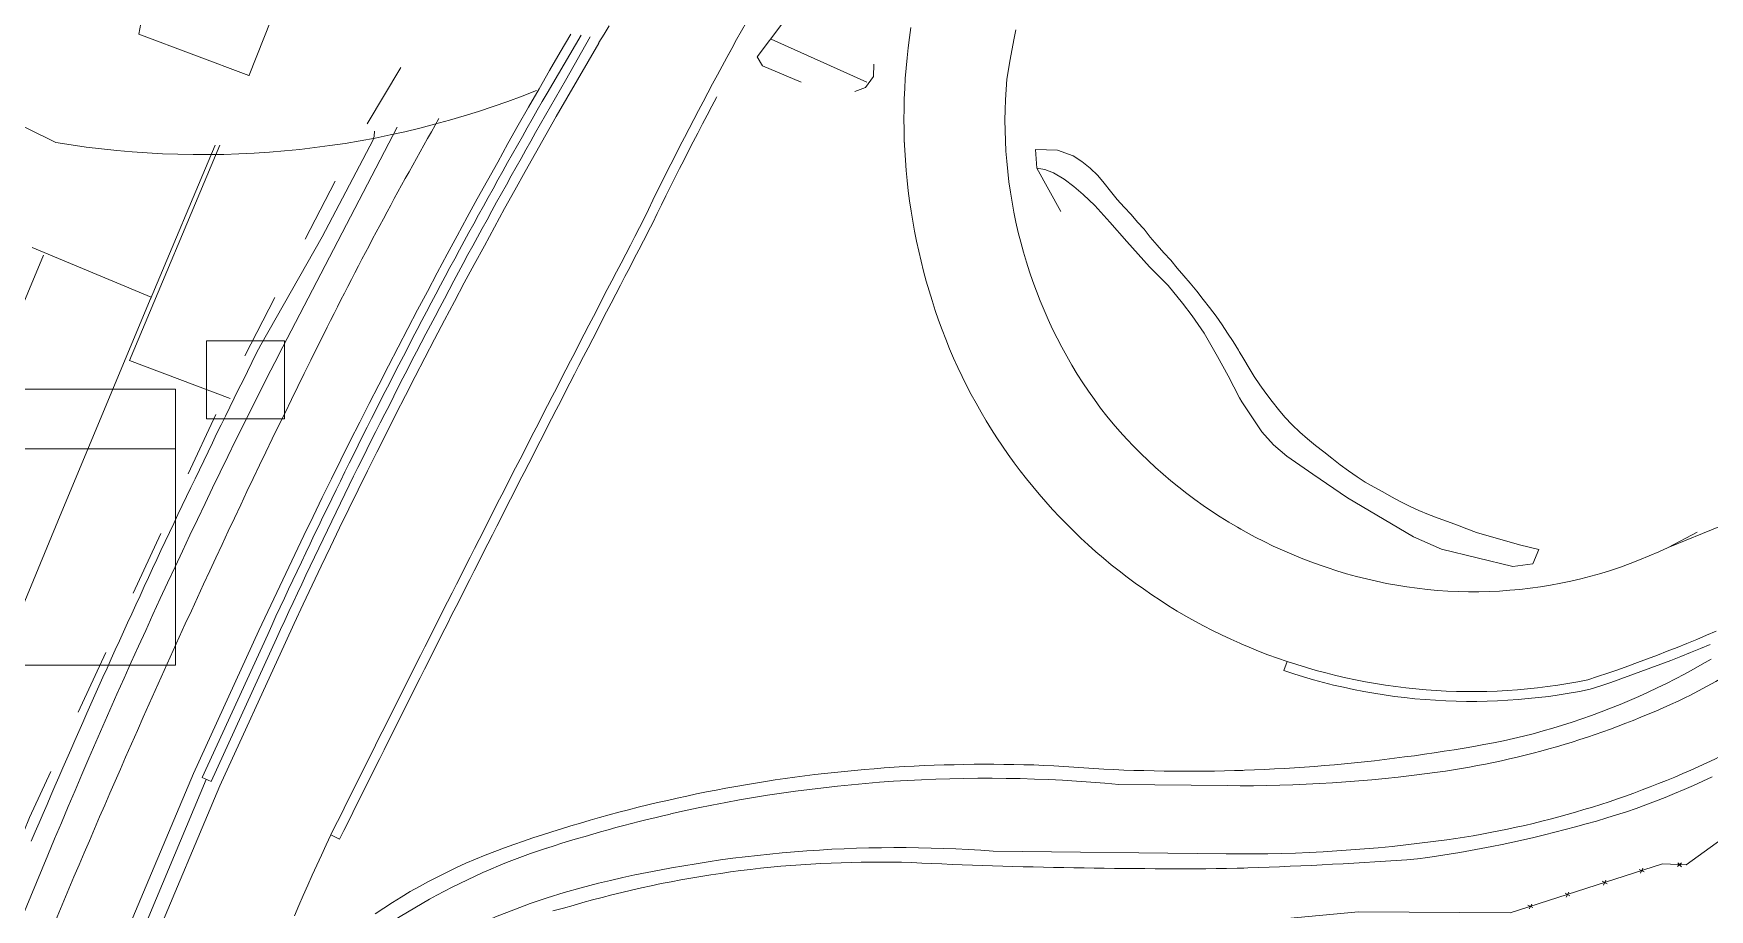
# Model space of a CAD drawing. Header units: millimetres. Extents: x 563164 to 564847, y 4765050 to 4766444.
# Drawn here: x 564039.4 to 564211.4, y 4766014.5 to 4766104.4 of the extents above; entities that cross this region are included whole.
import ezdxf

# ---------------------------------------------------------------- set-up
doc = ezdxf.new("R2010")
doc.units = ezdxf.units.MM
doc.linetypes.add('DGN2', pattern=[13.45752, 6.72876, -6.72876])
doc.layers.get('0').update_dxf_attribs({"lineweight": 0})
for name, color, linetype, lineweight in [('45 Cables y textos existentes - Lehendik dauden kableak eta testuak', 7, 'Continuous', 0), ('46 Cables y textos proyectados - Proiektatutako kableak eta testuak', 7, 'Continuous', 0), ('60 Arquetas y armarios existentes - Lehendik dauden kutxatilak eta armairuak', 7, 'Continuous', 0), ('7 Cartografía - Kartografia', 7, 'Continuous', 0), ('Default', 7, 'Continuous', 0)]:
    doc.layers.add(name, color=color, linetype=linetype, lineweight=lineweight)

# ---------------------------------------------------------------- blocks, each defined once
blk = doc.blocks.new('OCA99E39')
at = {"layer": '60 Arquetas y armarios existentes - Lehendik dauden kutxatilak eta armairuak', "color": 5, "linetype": 'Continuous', "lineweight": 13, "flags": 128}
blk.add_lwpolyline([(-4, 4), (4, 4), (4, -4), (-4, -4), (-4, 4)], dxfattribs=at)

msp = doc.modelspace()

# ---------------------------------------------------------------- linework, layer by layer
at = {"layer": '45 Cables y textos existentes - Lehendik dauden kableak eta testuak', "color": 5, "linetype": 'DGN2', "lineweight": 13, "flags": 128}
msp.add_lwpolyline([(563994.06, 4766444.25), (563993.26, 4766436.98), (563992.18, 4766431.7), (563990.98, 4766426.73), (563989.63, 4766422.01), (563987.88, 4766417.23), (563983.33, 4766407.25), (563966.04, 4766367.21), (563955.3, 4766342.11), (563952.03, 4766334.18), (563948.47, 4766321.54), (563948.41, 4766320.71), (563948.61, 4766319.77), (563948.99, 4766319.15), (563949.63, 4766318.37), (563955.61, 4766313.44), (563953.97, 4766303.07), (563947.27, 4766241.79), (563943.61, 4766201.86), (563937.71, 4766141.85), (563932.72, 4766091.24), (563927.65, 4766034.11), (563927.45, 4766031.29), (563927.77, 4766025.56), (563928.11, 4766023.45), (563930.07, 4766017.67), (563931.95, 4766014.17), (563935.21, 4766009.88), (563939.16, 4766006.65), (563982.85, 4765971.99), (563993.09, 4765963.76), (563993.78, 4765963.37), (563994.89, 4765963.08), (563996.29, 4765962.87), (563998.1, 4765962.58), (563999.97, 4765962.46), (564002.22, 4765962.6), (564004.45, 4765963.02), (564006.81, 4765963.81), (564008.81, 4765964.77), (564010.59, 4765965.9), (564012.44, 4765967.48), (564014.61, 4765970.06), (564015.88, 4765971.83), (564018.5, 4765976.02), (564021.52, 4765981.67), (564039.02, 4766023.98), (564059.18, 4766067.65), (564071.79, 4766092.02), (564099.3, 4766138.1), (564118.39, 4766163.32), (564141.88, 4766191.51), (564150.29, 4766200.85), (564161.68, 4766212.79), (564174.96, 4766226.09), (564186.48, 4766236.63), (564208.44, 4766255.81), (564244.91, 4766282.94), (564244.98, 4766282.99), (564244.99, 4766283)], dxfattribs=at)
at = {"layer": '46 Cables y textos proyectados - Proiektatutako kableak eta testuak', "color": 4, "linetype": 'Continuous', "lineweight": 0}
msp.add_line((563937.56, 4766061.82), (564053.99, 4766061.82), dxfattribs=at)
at = {"layer": '7 Cartografía - Kartografia', "color": 253, "linetype": 'Continuous', "lineweight": 0, "true_color": 0x9a9a9a}
for p, q in [((564124.91, 4766099.43), (564115.12, 4766103.84)), ((564049.27, 4766070.89), (564058.55, 4766092.99)), ((564058.06, 4766092.98), (564051.39, 4766077.12)), ((564144.83, 4766086.17), (564142.36, 4766090.62)), ((564039.27, 4766082.48), (564051.5, 4766077.38)), ((564021.18, 4766035.55), (564040.45, 4766081.69)), ((564051.5, 4766077.38), (564042.14, 4766054.96)), ((564059.6, 4766066.98), (564049.27, 4766070.89)), ((564042.14, 4766054.96), (564032.32, 4766031.19)), ((564062.54, 4766043.17), (564055.82, 4766028.48)), ((564065.26, 4766041.93), (564058.54, 4766027.24)), ((564167.72, 4766039.05), (564168.04, 4766040)), ((564055.82, 4766028.48), (564042.57, 4765997.02)), ((564057.15, 4766027.87), (564043.97, 4765996.47)), ((564056.73, 4766028.07), (564057.64, 4766027.66)), ((564045.35, 4765995.93), (564058.54, 4766027.24)), ((564069.93, 4766022.19), (564070.82, 4766021.75)), ((564204.68, 4766018.41), (564204.17, 4766018.66)), ((564204.3, 4766018.28), (564204.56, 4766018.78)), ((564208.11, 4766018.95), (564208.52, 4766019.32)), ((564208.5, 4766018.93), (564208.13, 4766019.34)), ((564200.88, 4766017.18), (564200.37, 4766017.43)), ((564200.5, 4766017.05), (564200.76, 4766017.55)), ((564197.07, 4766015.95), (564196.56, 4766016.2)), ((564196.69, 4766015.82), (564196.95, 4766016.32)), ((564193.26, 4766014.73), (564192.75, 4766014.98)), ((564192.88, 4766014.6), (564193.14, 4766015.1))]:
    msp.add_line(p, q, dxfattribs=at)
at = {"layer": '7 Cartografía - Kartografia', "color": 253, "linetype": 'Continuous', "lineweight": 0, "true_color": 0x9a9a9a, "flags": 128}
for points in [[(564061.55, 4766100.17), (564061.53, 4766100.11), (564050.23, 4766104.37), (564050.54, 4766106.01), (564006.82, 4766123.8), (564009.57, 4766132.06), (564001.98, 4766134.45), (564010.74, 4766156.7), (564002.12, 4766160.37), (564004.3, 4766166.37), (564016.61, 4766162.02), (564020.18, 4766170.19), (564079.66, 4766145.93), (564061.55, 4766100.17)], [(564118.19, 4766099.43), (564114.23, 4766101.11), (564113.67, 4766102.03), (564116.3, 4766105.52), (564118.77, 4766107.58)], [(564097.41, 4766103.45), (564097.44, 4766103.5), (564097.96, 4766104.37), (564098.49, 4766105.24)], [(564108.71, 4766098.53), (564109.1, 4766099.26), (564109.59, 4766100.18), (564110.08, 4766101.09), (564110.57, 4766101.99), (564111.06, 4766102.9), (564111.56, 4766103.81), (564112.56, 4766105.61)], [(564129.45, 4766105.05), (564129.3, 4766104.01), (564129.17, 4766102.97), (564129.05, 4766101.93), (564128.95, 4766100.88), (564128.87, 4766099.83), (564128.81, 4766098.78), (564128.77, 4766097.74), (564128.74, 4766096.68), (564128.73, 4766095.63), (564128.74, 4766094.58), (564128.77, 4766093.53), (564128.82, 4766092.48), (564128.88, 4766091.43), (564128.96, 4766090.39), (564129.06, 4766089.34), (564129.18, 4766088.3), (564129.31, 4766087.25)], [(564140.21, 4766104.8), (564140.01, 4766103.79), (564139.63, 4766101.77), (564139.29, 4766099.75), (564139.21, 4766098.69), (564139.15, 4766097.64), (564139.12, 4766096.59), (564139.1, 4766095.53), (564139.12, 4766094.48), (564139.15, 4766093.42), (564139.2, 4766092.37), (564139.28, 4766091.32), (564139.38, 4766090.27), (564139.51, 4766089.22), (564139.65, 4766088.17), (564139.82, 4766087.13), (564140.01, 4766086.09), (564140.22, 4766085.06), (564140.46, 4766084.03), (564140.72, 4766083.01), (564140.99, 4766081.99), (564141.29, 4766080.98), (564141.61, 4766079.98), (564141.96, 4766078.98), (564142.32, 4766077.99), (564142.71, 4766077.01), (564143.11, 4766076.03), (564143.54, 4766075.07), (564143.99, 4766074.11), (564144.45, 4766073.17), (564144.94, 4766072.23), (564145.45, 4766071.31), (564145.97, 4766070.39), (564146.52, 4766069.49), (564147.09, 4766068.6), (564147.67, 4766067.72), (564148.27, 4766066.86), (564148.9, 4766066), (564149.54, 4766065.17), (564150.2, 4766064.37), (564150.89, 4766063.58), (564151.59, 4766062.81), (564152.31, 4766062.06), (564153.04, 4766061.32), (564153.79, 4766060.6), (564154.55, 4766059.89), (564155.33, 4766059.2), (564156.12, 4766058.53), (564156.93, 4766057.87), (564157.75, 4766057.23), (564158.59, 4766056.61), (564159.43, 4766056), (564160.29, 4766055.41), (564161.17, 4766054.85), (564162.05, 4766054.3), (564162.95, 4766053.77), (564163.29, 4766053.57), (564163.85, 4766053.26), (564164.77, 4766052.76), (564165.7, 4766052.29), (564166.63, 4766051.84), (564167.58, 4766051.4), (564168.54, 4766050.99), (564169.5, 4766050.6), (564170.47, 4766050.23), (564171.45, 4766049.88), (564172.14, 4766049.65), (564173.14, 4766049.31), (564174.15, 4766049), (564175.17, 4766048.72), (564176.19, 4766048.46), (564177.22, 4766048.22), (564178.26, 4766048), (564179.3, 4766047.81), (564180.34, 4766047.65), (564181.39, 4766047.5), (564182.44, 4766047.38), (564183.49, 4766047.29), (564184.55, 4766047.22), (564185.6, 4766047.17), (564186.66, 4766047.15), (564187.72, 4766047.15), (564188.77, 4766047.17), (564189.83, 4766047.22), (564190.89, 4766047.3), (564191.94, 4766047.39), (564192.99, 4766047.51), (564194.04, 4766047.66), (564195.08, 4766047.83), (564196.12, 4766048.02), (564197.15, 4766048.24), (564198.18, 4766048.48), (564199.21, 4766048.75), (564200.22, 4766049.03), (564201.23, 4766049.34), (564202.24, 4766049.68), (564203.23, 4766050.03), (564204.22, 4766050.41), (564205.2, 4766050.82), (564206.17, 4766051.24), (564207.13, 4766051.69), (564212.53, 4766053.88)], [(564056.73, 4766028.07), (564063.45, 4766042.76), (564063.45, 4766042.77), (564063.87, 4766043.7), (564064.3, 4766044.63), (564064.73, 4766045.56), (564065.17, 4766046.49), (564065.6, 4766047.42), (564066.04, 4766048.35), (564066.47, 4766049.27), (564066.91, 4766050.2), (564067.35, 4766051.13), (564067.79, 4766052.05), (564068.23, 4766052.98), (564068.68, 4766053.9), (564069.12, 4766054.83), (564069.57, 4766055.75), (564070.02, 4766056.67), (564070.47, 4766057.59), (564070.92, 4766058.51), (564071.37, 4766059.44), (564071.82, 4766060.35), (564072.28, 4766061.27), (564072.73, 4766062.19), (564073.19, 4766063.11), (564073.65, 4766064.03), (564074.11, 4766064.94), (564074.57, 4766065.86), (564075.04, 4766066.77), (564075.5, 4766067.69), (564075.97, 4766068.6), (564076.44, 4766069.51), (564076.9, 4766070.43), (564077.37, 4766071.34), (564077.85, 4766072.25), (564078.32, 4766073.16), (564078.79, 4766074.07), (564079.27, 4766074.97), (564079.75, 4766075.88), (564080.22, 4766076.79), (564080.7, 4766077.7), (564081.19, 4766078.6), (564081.67, 4766079.51), (564082.15, 4766080.41), (564082.64, 4766081.31), (564083.12, 4766082.22), (564083.61, 4766083.12), (564084.1, 4766084.02), (564084.59, 4766084.92), (564085.09, 4766085.82), (564085.58, 4766086.72), (564086.07, 4766087.62), (564086.57, 4766088.51), (564087.07, 4766089.41), (564087.57, 4766090.31), (564088.07, 4766091.2), (564088.57, 4766092.1), (564089.07, 4766092.99), (564089.58, 4766093.88), (564090.08, 4766094.77), (564090.59, 4766095.66), (564091.1, 4766096.56), (564091.61, 4766097.45), (564092.12, 4766098.33), (564095.6, 4766104.26)], [(564096.55, 4766104.08), (564094.01, 4766099.6), (564093.49, 4766098.71), (564092.98, 4766097.83), (564092.47, 4766096.95), (564091.96, 4766096.06), (564091.45, 4766095.16), (564090.94, 4766094.27), (564090.44, 4766093.38), (564089.93, 4766092.49), (564089.44, 4766091.61), (564088.94, 4766090.71), (564088.44, 4766089.82), (564087.94, 4766088.92), (564087.44, 4766088.02), (564086.94, 4766087.13), (564086.45, 4766086.24), (564085.96, 4766085.33), (564085.46, 4766084.43), (564084.97, 4766083.54), (564084.48, 4766082.64), (564084, 4766081.74), (564083.52, 4766080.83), (564083.03, 4766079.93), (564082.55, 4766079.04), (564082.07, 4766078.12), (564081.58, 4766077.22), (564081.1, 4766076.32), (564080.63, 4766075.41), (564080.15, 4766074.5), (564079.67, 4766073.6), (564079.2, 4766072.7), (564078.73, 4766071.78), (564078.25, 4766070.87), (564077.79, 4766069.97), (564077.33, 4766069.05), (564076.85, 4766068.14), (564076.39, 4766067.23), (564075.93, 4766066.31), (564075.46, 4766065.4), (564075, 4766064.49), (564074.54, 4766063.58), (564074.08, 4766062.66), (564073.62, 4766061.74), (564073.17, 4766060.82), (564072.71, 4766059.9), (564072.26, 4766059), (564071.81, 4766058.07), (564071.36, 4766057.15), (564070.91, 4766056.23), (564070.46, 4766055.31), (564070.02, 4766054.39), (564069.58, 4766053.46), (564069.13, 4766052.54), (564068.69, 4766051.62), (564068.25, 4766050.7), (564067.81, 4766049.77), (564067.37, 4766048.84), (564066.94, 4766047.92), (564066.5, 4766046.99), (564066.07, 4766046.06), (564065.63, 4766045.13), (564065.2, 4766044.21), (564064.77, 4766043.28), (564064.36, 4766042.35), (564057.64, 4766027.66)], [(564110.99, 4766102.77), (564110.57, 4766101.99), (564110.08, 4766101.09), (564109.59, 4766100.18), (564109.1, 4766099.26), (564108.61, 4766098.35), (564108.13, 4766097.44), (564107.65, 4766096.53), (564107.17, 4766095.61), (564106.7, 4766094.69), (564106.22, 4766093.78), (564105.75, 4766092.86), (564105.28, 4766091.94), (564104.81, 4766091.02), (564104.35, 4766090.09), (564103.88, 4766089.17), (564103.42, 4766088.24), (564102.97, 4766087.32), (564102.51, 4766086.39), (564102.06, 4766085.46), (564101.61, 4766084.54)], [(564123.69, 4766098.47), (564124.77, 4766098.9), (564125.6, 4766100.01), (564125.64, 4766101.28)], [(564109.53, 4766097.94), (564109.49, 4766097.87), (564109.01, 4766096.97), (564108.53, 4766096.06), (564108.05, 4766095.15), (564107.58, 4766094.22), (564107.1, 4766093.31), (564106.64, 4766092.4), (564106.17, 4766091.48), (564105.7, 4766090.57), (564105.24, 4766089.64), (564104.77, 4766088.72), (564104.31, 4766087.79), (564103.86, 4766086.87), (564103.4, 4766085.95), (564102.95, 4766085.02), (564102.5, 4766084.1)], [(564074.42, 4766094.4), (564074.41, 4766094.25), (564074.39, 4766094.06), (564074.36, 4766093.87), (564074.32, 4766093.69), (564074.28, 4766093.51), (564069.05, 4766083.56), (564062.74, 4766072.5)], [(564128.77, 4766093.49), (564128.82, 4766092.48), (564128.88, 4766091.43), (564128.96, 4766090.39), (564129.06, 4766089.34), (564129.18, 4766088.3), (564129.31, 4766087.25), (564129.46, 4766086.22), (564129.63, 4766085.18), (564129.82, 4766084.14), (564130.02, 4766083.11), (564130.25, 4766082.09), (564130.49, 4766081.06), (564130.74, 4766080.05), (564131.02, 4766079.03), (564131.31, 4766078.02), (564131.62, 4766077.02), (564131.94, 4766076.02), (564132.29, 4766075.03), (564132.65, 4766074.04), (564133.02, 4766073.06), (564133.42, 4766072.08), (564133.83, 4766071.12), (564134.25, 4766070.17), (564134.7, 4766069.24), (564135.16, 4766068.31), (564135.64, 4766067.39), (564136.13, 4766066.49), (564136.64, 4766065.59), (564137.17, 4766064.7), (564137.71, 4766063.81), (564138.27, 4766062.94), (564138.85, 4766062.08), (564139.44, 4766061.23), (564140.04, 4766060.39), (564140.66, 4766059.57), (564141.3, 4766058.75), (564141.95, 4766057.94), (564142.61, 4766057.15), (564143.29, 4766056.37), (564143.99, 4766055.6), (564144.69, 4766054.84), (564145.41, 4766054.1), (564146.15, 4766053.37), (564146.89, 4766052.65), (564147.65, 4766051.95), (564148.42, 4766051.26), (564149.21, 4766050.59), (564150, 4766049.92), (564150.81, 4766049.28), (564151.63, 4766048.65), (564152.46, 4766048.03), (564153.3, 4766047.43), (564154.16, 4766046.84), (564155.02, 4766046.27), (564155.89, 4766045.71), (564156.77, 4766045.17), (564157.67, 4766044.65), (564158.57, 4766044.14), (564159.48, 4766043.65), (564160.4, 4766043.18), (564161.33, 4766042.72), (564162.26, 4766042.28), (564163.21, 4766041.86), (564163.4, 4766041.77)], [(564142.36, 4766090.62), (564142.22, 4766092.52), (564144.48, 4766092.46)], [(564191.88, 4766051.96), (564187.48, 4766053.22), (564186.48, 4766053.6), (564185.52, 4766053.99), (564184.51, 4766054.35), (564183.53, 4766054.71), (564182.54, 4766055.06), (564181.57, 4766055.47), (564180.62, 4766055.92), (564179.73, 4766056.39), (564178.77, 4766056.9), (564177.86, 4766057.4), (564176.97, 4766057.87), (564176.07, 4766058.39), (564175.22, 4766058.94), (564174.35, 4766059.55), (564173.5, 4766060.18), (564172.64, 4766060.84), (564171.82, 4766061.5), (564170.96, 4766062.14), (564170.15, 4766062.84), (564169.34, 4766063.52), (564168.57, 4766064.26), (564167.82, 4766065.08), (564167.17, 4766065.84), (564166.5, 4766066.67), (564165.86, 4766067.52), (564165.24, 4766068.39), (564164.68, 4766069.22), (564164.15, 4766070.09), (564163.61, 4766071.02), (564163.12, 4766071.81), (564163.05, 4766071.94), (564162.5, 4766072.84), (564161.94, 4766073.67), (564161.37, 4766074.55), (564160.78, 4766075.44), (564160.07, 4766076.31), (564159.45, 4766077.14), (564158.78, 4766077.99), (564158.1, 4766078.81), (564157.44, 4766079.58), (564156.75, 4766080.37), (564156.13, 4766081.18), (564155.41, 4766081.93), (564154.73, 4766082.72), (564154.01, 4766083.55), (564153.38, 4766084.36), (564152.68, 4766085.09), (564152.03, 4766085.85), (564151.32, 4766086.62), (564150.6, 4766087.41), (564149.93, 4766088.24), (564149.29, 4766089.08), (564148.61, 4766089.88), (564147.83, 4766090.61), (564146.99, 4766091.3), (564146.08, 4766091.87), (564144.48, 4766092.46)], [(564183.89, 4766051.51), (564181.03, 4766052.78), (564174.25, 4766056.77), (564170.69, 4766059.2), (564168.01, 4766061.06), (564166.66, 4766062.23), (564165.45, 4766063.55), (564163.39, 4766066.63), (564163.16, 4766067.05), (564162, 4766069.29), (564160.92, 4766071.3), (564159.52, 4766073.7), (564158.31, 4766075.45), (564157.3, 4766076.77), (564155.83, 4766078.57), (564153.92, 4766080.5), (564151.6, 4766083.1), (564149.85, 4766085.09), (564148.33, 4766086.78), (564147.12, 4766087.91), (564146.15, 4766088.75), (564145.16, 4766089.49), (564144.08, 4766090.13), (564143.2, 4766090.48), (564142.36, 4766090.62)], [(564069.93, 4766022.19), (564070.38, 4766023.11), (564070.84, 4766024.03), (564071.3, 4766024.95), (564071.75, 4766025.87), (564072.21, 4766026.79), (564072.67, 4766027.71), (564073.13, 4766028.63), (564073.59, 4766029.55), (564074.05, 4766030.47), (564074.51, 4766031.39), (564074.97, 4766032.31), (564075.43, 4766033.23), (564075.89, 4766034.15), (564076.35, 4766035.07), (564076.81, 4766035.99), (564077.27, 4766036.91), (564077.73, 4766037.83), (564078.19, 4766038.75), (564078.65, 4766039.67), (564079.12, 4766040.59), (564079.58, 4766041.51), (564080.04, 4766042.42), (564080.5, 4766043.34), (564080.97, 4766044.26), (564081.43, 4766045.18), (564081.89, 4766046.1), (564082.36, 4766047.02), (564082.82, 4766047.93), (564083.29, 4766048.85), (564083.75, 4766049.77), (564084.22, 4766050.69), (564084.68, 4766051.6), (564085.15, 4766052.52), (564085.61, 4766053.44), (564086.08, 4766054.35), (564086.55, 4766055.27), (564087.01, 4766056.19), (564087.48, 4766057.1), (564087.95, 4766058.02), (564088.41, 4766058.94), (564088.88, 4766059.85), (564089.35, 4766060.77), (564089.82, 4766061.68), (564090.28, 4766062.6), (564090.75, 4766063.52), (564091.22, 4766064.43), (564091.69, 4766065.35), (564092.16, 4766066.26), (564092.63, 4766067.18), (564093.1, 4766068.09), (564093.57, 4766069.01), (564094.04, 4766069.92), (564094.51, 4766070.83), (564094.98, 4766071.75), (564095.45, 4766072.66), (564095.93, 4766073.58), (564096.4, 4766074.49), (564096.87, 4766075.4), (564097.34, 4766076.32), (564097.81, 4766077.23), (564098.29, 4766078.15), (564098.76, 4766079.06), (564099.23, 4766079.97), (564099.71, 4766080.88), (564100.18, 4766081.8), (564100.66, 4766082.71), (564101.13, 4766083.62), (564101.61, 4766084.54)], [(564070.82, 4766021.75), (564071.27, 4766022.66), (564071.73, 4766023.58), (564072.19, 4766024.5), (564072.64, 4766025.42), (564073.1, 4766026.34), (564073.56, 4766027.26), (564074.02, 4766028.18), (564074.48, 4766029.1), (564074.94, 4766030.02), (564075.4, 4766030.94), (564075.86, 4766031.86), (564076.32, 4766032.78), (564076.78, 4766033.7), (564077.24, 4766034.62), (564077.7, 4766035.54), (564078.16, 4766036.46), (564078.62, 4766037.38), (564079.08, 4766038.3), (564079.54, 4766039.21), (564080.01, 4766040.13), (564080.47, 4766041.06), (564080.93, 4766041.97), (564081.39, 4766042.88), (564081.86, 4766043.8), (564082.32, 4766044.73), (564082.78, 4766045.64), (564083.25, 4766046.56), (564083.71, 4766047.47), (564084.18, 4766048.39), (564084.64, 4766049.31), (564085.11, 4766050.23), (564085.57, 4766051.14), (564086.04, 4766052.06), (564086.5, 4766052.98), (564086.96, 4766053.89), (564087.44, 4766054.81), (564087.9, 4766055.73), (564088.36, 4766056.64), (564088.84, 4766057.56), (564089.3, 4766058.48), (564089.76, 4766059.39), (564090.23, 4766060.31), (564090.71, 4766061.22), (564091.17, 4766062.14), (564091.63, 4766063.06), (564092.1, 4766063.97), (564092.57, 4766064.89), (564093.04, 4766065.8), (564093.51, 4766066.72), (564093.98, 4766067.63), (564094.45, 4766068.55), (564094.92, 4766069.46), (564095.39, 4766070.37), (564095.86, 4766071.29), (564096.33, 4766072.19), (564096.81, 4766073.11), (564097.28, 4766074.03), (564097.75, 4766074.94), (564098.22, 4766075.86), (564098.69, 4766076.76), (564099.17, 4766077.68), (564099.64, 4766078.6), (564100.11, 4766079.5), (564100.59, 4766080.41), (564101.06, 4766081.33), (564101.54, 4766082.24), (564102.01, 4766083.15), (564102.49, 4766084.07)], [(564140.45, 4766084.08), (564140.46, 4766084.03), (564140.72, 4766083.01), (564140.99, 4766081.99), (564141.29, 4766080.98), (564141.61, 4766079.98), (564141.96, 4766078.98), (564142.32, 4766077.99), (564142.71, 4766077.01), (564143.11, 4766076.03), (564143.54, 4766075.07), (564143.99, 4766074.11), (564144.45, 4766073.17), (564144.94, 4766072.23), (564145.45, 4766071.31), (564145.97, 4766070.39), (564146.52, 4766069.49), (564147.09, 4766068.6), (564147.67, 4766067.72), (564148.27, 4766066.86), (564148.9, 4766066), (564149.54, 4766065.17), (564150.2, 4766064.37), (564150.89, 4766063.58), (564151.59, 4766062.81), (564152.31, 4766062.06), (564153.04, 4766061.32), (564153.79, 4766060.6), (564154.55, 4766059.89), (564155.33, 4766059.2), (564156.12, 4766058.53), (564156.93, 4766057.87), (564157.75, 4766057.23), (564158.59, 4766056.61), (564159.43, 4766056), (564160.29, 4766055.41), (564161.17, 4766054.85), (564162.05, 4766054.3), (564162.95, 4766053.77), (564163.29, 4766053.57)], [(564039.19, 4766021.56), (564039.59, 4766022.5), (564039.99, 4766023.44), (564040.4, 4766024.38), (564040.81, 4766025.31), (564041.2, 4766026.25), (564041.61, 4766027.19), (564042.02, 4766028.13), (564042.43, 4766029.06), (564042.83, 4766029.99), (564043.24, 4766030.94), (564043.65, 4766031.87), (564044.06, 4766032.8), (564044.48, 4766033.74), (564044.89, 4766034.67), (564045.3, 4766035.6), (564045.72, 4766036.53), (564046.13, 4766037.46), (564046.55, 4766038.39), (564046.97, 4766039.32), (564047.39, 4766040.25), (564047.81, 4766041.18), (564048.23, 4766042.11), (564048.65, 4766043.04), (564049.08, 4766043.96), (564049.5, 4766044.89), (564049.93, 4766045.82), (564050.35, 4766046.74), (564050.78, 4766047.67), (564051.21, 4766048.61), (564051.64, 4766049.53), (564052.07, 4766050.45), (564052.5, 4766051.38), (564052.94, 4766052.3), (564053.37, 4766053.22), (564053.81, 4766054.15), (564054.24, 4766055.07), (564054.68, 4766055.99), (564055.12, 4766056.91), (564055.56, 4766057.83), (564056, 4766058.75), (564056.44, 4766059.67), (564056.88, 4766060.59), (564057.33, 4766061.51), (564057.78, 4766062.42), (564058.21, 4766063.34), (564058.67, 4766064.27), (564059.12, 4766065.18), (564059.57, 4766066.1), (564060.02, 4766067.01), (564060.47, 4766067.93), (564060.92, 4766068.84), (564061.37, 4766069.76), (564061.82, 4766070.67), (564062.28, 4766071.58), (564062.74, 4766072.5)], [(564163.29, 4766053.57), (564163.85, 4766053.26), (564164.77, 4766052.76), (564165.7, 4766052.29), (564166.63, 4766051.84), (564167.58, 4766051.4), (564168.54, 4766050.99), (564169.5, 4766050.6), (564170.47, 4766050.23), (564171.45, 4766049.88), (564172.14, 4766049.65), (564173.14, 4766049.31), (564174.15, 4766049), (564175.17, 4766048.72), (564176.19, 4766048.46), (564177.22, 4766048.22), (564178.26, 4766048), (564179.3, 4766047.81), (564180.34, 4766047.65), (564181.39, 4766047.5), (564182.44, 4766047.38), (564183.49, 4766047.29), (564184.55, 4766047.22), (564185.6, 4766047.17), (564186.66, 4766047.15), (564187.72, 4766047.15), (564188.77, 4766047.17), (564189.83, 4766047.22), (564190.89, 4766047.3), (564191.94, 4766047.39), (564192.99, 4766047.51), (564194.04, 4766047.66), (564195.08, 4766047.83), (564196.12, 4766048.02), (564197.15, 4766048.24), (564198.18, 4766048.48), (564199.21, 4766048.75), (564200.22, 4766049.03), (564201.23, 4766049.34), (564202.24, 4766049.68), (564203.23, 4766050.03), (564204.22, 4766050.41), (564205.2, 4766050.82), (564206.17, 4766051.24), (564207.13, 4766051.69), (564210.13, 4766053.26)], [(564191.88, 4766051.96), (564193.87, 4766051.49), (564193.27, 4766050.01), (564191.2, 4766049.73), (564183.89, 4766051.51)], [(564163.4, 4766041.77), (564164.16, 4766041.45), (564165.12, 4766041.06), (564166.08, 4766040.69), (564167.06, 4766040.33), (564168.04, 4766040), (564169.03, 4766039.67), (564170.02, 4766039.37), (564171.02, 4766039.08), (564172.03, 4766038.81), (564173.04, 4766038.55), (564174.06, 4766038.32), (564175.08, 4766038.1), (564176.1, 4766037.9), (564177.13, 4766037.72), (564178.15, 4766037.56), (564179.19, 4766037.41), (564180.22, 4766037.28), (564181.26, 4766037.17), (564182.3, 4766037.08), (564183.34, 4766037.01), (564184.38, 4766036.96), (564185.42, 4766036.92), (564186.46, 4766036.9), (564187.5, 4766036.9), (564188.54, 4766036.92), (564189.59, 4766036.96), (564190.63, 4766037.01), (564191.67, 4766037.09), (564192.7, 4766037.18), (564193.74, 4766037.29), (564194.77, 4766037.41), (564195.81, 4766037.56), (564196.84, 4766037.72), (564197.86, 4766037.91), (564198.89, 4766038.11), (564199.91, 4766038.45), (564200.94, 4766038.8), (564201.97, 4766039.15), (564202.99, 4766039.52), (564204.01, 4766039.89), (564205.03, 4766040.27), (564206.04, 4766040.65), (564207.05, 4766041.04), (564208.06, 4766041.44), (564209.07, 4766041.85), (564210.07, 4766042.26), (564211.07, 4766042.68), (564212.07, 4766043.11)], [(564167.72, 4766039.05), (564168.72, 4766038.71), (564169.73, 4766038.41), (564170.75, 4766038.11), (564171.77, 4766037.84), (564172.8, 4766037.57), (564173.84, 4766037.34), (564174.87, 4766037.12), (564175.91, 4766036.91), (564176.96, 4766036.73), (564178, 4766036.57), (564179.05, 4766036.41), (564180.1, 4766036.28), (564181.16, 4766036.17), (564182.22, 4766036.08), (564183.28, 4766036.01), (564184.33, 4766035.96), (564185.39, 4766035.92), (564186.45, 4766035.9), (564187.5, 4766035.9), (564188.56, 4766035.92), (564189.63, 4766035.96), (564190.69, 4766036.01), (564191.75, 4766036.09), (564192.79, 4766036.18), (564193.85, 4766036.29), (564194.89, 4766036.41), (564195.95, 4766036.57), (564197, 4766036.73), (564198.04, 4766036.92), (564199.14, 4766037.14), (564200.22, 4766037.5), (564201.26, 4766037.85), (564202.3, 4766038.2), (564203.33, 4766038.57), (564204.35, 4766038.95), (564205.38, 4766039.33), (564206.39, 4766039.71), (564207.41, 4766040.1), (564208.43, 4766040.51), (564209.44, 4766040.92), (564210.45, 4766041.33), (564211.46, 4766041.75)], [(564211.55, 4766040.24), (564210.64, 4766039.72), (564209.73, 4766039.2), (564208.82, 4766038.7), (564207.89, 4766038.21), (564206.96, 4766037.74), (564206.02, 4766037.28), (564205.08, 4766036.83), (564204.13, 4766036.4), (564203.17, 4766035.98), (564202.21, 4766035.58), (564201.24, 4766035.19), (564200.26, 4766034.81), (564199.28, 4766034.45), (564198.3, 4766034.1), (564197.31, 4766033.77), (564196.31, 4766033.45), (564195.31, 4766033.15), (564194.31, 4766032.86), (564193.3, 4766032.58), (564192.29, 4766032.32), (564191.27, 4766032.08), (564190.26, 4766031.85), (564189.24, 4766031.65), (564188.23, 4766031.46), (564187.22, 4766031.28), (564186.2, 4766031.11), (564185.18, 4766030.94), (564184.17, 4766030.78), (564183.15, 4766030.62), (564182.13, 4766030.47), (564181.11, 4766030.32), (564180.09, 4766030.19), (564179.07, 4766030.06), (564178.04, 4766029.93), (564177.02, 4766029.81), (564176, 4766029.7), (564174.97, 4766029.59), (564173.95, 4766029.49), (564172.92, 4766029.39), (564171.89, 4766029.31), (564170.87, 4766029.22), (564169.84, 4766029.15), (564168.81, 4766029.08), (564167.78, 4766029.02), (564166.75, 4766028.96), (564165.72, 4766028.91), (564164.69, 4766028.86), (564163.67, 4766028.83), (564163.52, 4766028.82)], [(564235.1, 4766033.37), (564230.23, 4766034.63), (564221.16, 4766027.91), (564208.99, 4766019.11), (564206.56, 4766019.23), (564190.94, 4766014.19), (564175.38, 4766014.3), (564164, 4766013.23), (564163.67, 4766013.2)], [(564163.52, 4766028.82), (564162.64, 4766028.79), (564161.61, 4766028.77), (564160.58, 4766028.75), (564159.54, 4766028.73), (564158.51, 4766028.73), (564157.48, 4766028.73), (564156.45, 4766028.73), (564155.42, 4766028.74), (564154.39, 4766028.76), (564153.36, 4766028.79), (564152.33, 4766028.82), (564151.3, 4766028.85), (564150.27, 4766028.9), (564149.25, 4766028.95), (564148.22, 4766029), (564147.19, 4766029.06), (564146.16, 4766029.13), (564145.13, 4766029.2), (564144.11, 4766029.29), (564143.08, 4766029.33), (564142.06, 4766029.37), (564141.04, 4766029.4), (564140.01, 4766029.42), (564138.99, 4766029.43), (564137.96, 4766029.44), (564136.94, 4766029.44), (564135.92, 4766029.44), (564134.89, 4766029.42), (564133.87, 4766029.4), (564132.85, 4766029.38), (564131.82, 4766029.34), (564130.8, 4766029.3), (564129.78, 4766029.25), (564128.75, 4766029.2), (564127.73, 4766029.13), (564126.71, 4766029.06), (564125.69, 4766028.99), (564124.67, 4766028.9), (564123.65, 4766028.81), (564122.63, 4766028.71), (564121.61, 4766028.61), (564120.59, 4766028.5), (564119.58, 4766028.38), (564118.56, 4766028.25), (564117.55, 4766028.12), (564116.53, 4766027.98), (564115.52, 4766027.83), (564114.51, 4766027.67), (564113.5, 4766027.51), (564112.49, 4766027.34), (564111.48, 4766027.17), (564110.47, 4766026.99), (564109.46, 4766026.8), (564108.46, 4766026.6), (564107.46, 4766026.4), (564106.45, 4766026.18), (564105.45, 4766025.97), (564104.46, 4766025.74), (564103.46, 4766025.51), (564102.46, 4766025.27), (564101.47, 4766025.03), (564100.48, 4766024.78), (564099.49, 4766024.52), (564098.5, 4766024.25), (564097.51, 4766023.98), (564096.52, 4766023.7), (564095.54, 4766023.41), (564094.56, 4766023.12), (564093.58, 4766022.82), (564092.61, 4766022.51), (564091.63, 4766022.2), (564090.66, 4766021.88), (564089.69, 4766021.55), (564088.72, 4766021.22), (564087.76, 4766020.88), (564086.75, 4766020.5), (564085.76, 4766020.11), (564084.77, 4766019.71), (564083.79, 4766019.28), (564082.82, 4766018.84), (564081.85, 4766018.38), (564080.89, 4766017.9), (564079.95, 4766017.41), (564079.01, 4766016.9), (564078.08, 4766016.37), (564077.16, 4766015.82), (564076.25, 4766015.26), (564075.35, 4766014.69), (564074.46, 4766014.09)], [(564211.67, 4766028.17), (564210.71, 4766027.71), (564209.75, 4766027.27), (564208.79, 4766026.84), (564207.81, 4766026.43), (564206.83, 4766026.03), (564205.85, 4766025.64), (564204.86, 4766025.27), (564203.86, 4766024.91), (564202.86, 4766024.57), (564201.86, 4766024.25), (564200.85, 4766023.94), (564199.78, 4766023.62), (564198.72, 4766023.32), (564197.65, 4766023.03), (564196.58, 4766022.74), (564195.51, 4766022.46), (564194.44, 4766022.2), (564193.36, 4766021.94), (564192.29, 4766021.69), (564191.21, 4766021.45), (564190.12, 4766021.22), (564189.04, 4766021), (564187.95, 4766020.79), (564186.87, 4766020.59), (564185.78, 4766020.4), (564184.69, 4766020.22), (564183.59, 4766020.04), (564182.5, 4766019.88), (564181.41, 4766019.73), (564180.32, 4766019.65), (564179.23, 4766019.57), (564178.15, 4766019.5), (564177.06, 4766019.43), (564175.98, 4766019.36), (564174.89, 4766019.3), (564173.8, 4766019.24), (564172.72, 4766019.18), (564171.63, 4766019.12), (564170.54, 4766019.07), (564169.46, 4766019.02), (564168.37, 4766018.97), (564167.28, 4766018.93), (564166.19, 4766018.89), (564165.11, 4766018.85), (564164.02, 4766018.81), (564163.62, 4766018.79)], [(564066.2, 4766013.89), (564066.65, 4766014.94), (564067.1, 4766015.98), (564067.56, 4766017.02), (564068.02, 4766018.06), (564068.49, 4766019.09), (564068.96, 4766020.13), (564069.44, 4766021.16), (564069.93, 4766022.19)], [(564163.62, 4766018.79), (564162.93, 4766018.78), (564161.84, 4766018.75), (564160.76, 4766018.73), (564159.71, 4766018.72), (564158.67, 4766018.72), (564157.63, 4766018.72), (564156.59, 4766018.72), (564155.54, 4766018.72), (564154.5, 4766018.72), (564153.46, 4766018.73), (564152.42, 4766018.74), (564151.38, 4766018.75), (564150.33, 4766018.76), (564149.29, 4766018.77), (564148.25, 4766018.79), (564147.21, 4766018.8), (564146.17, 4766018.82), (564145.12, 4766018.84), (564144.08, 4766018.86), (564143.04, 4766018.88), (564142, 4766018.91), (564140.96, 4766018.93), (564139.92, 4766018.96), (564138.87, 4766018.99), (564137.83, 4766019.02), (564136.79, 4766019.06), (564135.75, 4766019.09), (564134.71, 4766019.13), (564133.67, 4766019.17), (564132.63, 4766019.21), (564131.59, 4766019.26), (564130.56, 4766019.31), (564129.53, 4766019.35), (564128.49, 4766019.38), (564127.46, 4766019.39), (564126.42, 4766019.4), (564125.39, 4766019.4), (564124.35, 4766019.39), (564123.32, 4766019.37), (564122.29, 4766019.34), (564121.25, 4766019.31), (564120.22, 4766019.26), (564119.19, 4766019.2), (564118.15, 4766019.13), (564117.12, 4766019.06), (564116.09, 4766018.97), (564115.06, 4766018.87), (564114.03, 4766018.77), (564113, 4766018.65), (564111.98, 4766018.53), (564110.95, 4766018.39), (564109.93, 4766018.25), (564108.9, 4766018.09), (564107.88, 4766017.93), (564106.86, 4766017.76), (564105.84, 4766017.58), (564104.83, 4766017.39), (564103.81, 4766017.19), (564102.8, 4766016.98), (564101.79, 4766016.76), (564100.78, 4766016.53), (564099.77, 4766016.29), (564098.77, 4766016.04), (564097.77, 4766015.78), (564096.77, 4766015.52), (564095.77, 4766015.24), (564094.78, 4766014.96), (564093.79, 4766014.67), (564092.72, 4766014.41)]]:
    msp.add_lwpolyline(points, dxfattribs=at)
for points in [[(563975.12, 4766126.19), (564041.72, 4766093.24), (564041.72, 4766093.24, 0.136719), (564091.02, 4766098.58, 0.136719)], [(564012.35, 4765937.42), (564017.18, 4765950.79, -0.016606), (564048.87, 4766030.16), (564048.87, 4766030.16, -0.012364), (564069.2, 4766073.59, -0.014088), (564081.02, 4766095.72, -0.014088)], [(564025.07, 4765981.59), (564033.65, 4766002.69), (564040.89, 4766020.13, -0.019592), (564064.99, 4766072.29), (564064.99, 4766072.29), (564076.75, 4766094.81)], [(564150.79, 4766027.37), (564161.88, 4766027.25), (564161.88, 4766027.25, 0.03764), (564183.48, 4766028.63, 0.076793), (564208.91, 4766036.29, 0.045161), (564215.84, 4766040.41, 0.020091), (564229.82, 4766051.4, 0.020091)], [(564137.88, 4766020.52), (564161.81, 4766020.25), (564161.81, 4766020.25, 0.03764), (564184.45, 4766021.7, 0.076793), (564211.93, 4766029.98, 0.045161), (564219.94, 4766034.73, 0.020091), (564238.43, 4766049.89, 0.020091)]]:
    msp.add_lwpolyline(points, format="xyb", dxfattribs=at)
at = {"layer": '7 Cartografía - Kartografia', "color": 253, "linetype": 'Continuous', "lineweight": 0, "true_color": 0x9a9a9a}
for centre, radius, start, end in [((564725.7, 4765735.46), 731.07, 149.69366, 155.10839), ((564705.57, 4765746.46), 705.19, 149.5876, 155.22922), ((564137.26, 4765882.12), 145.89, 84.6812, 102.8656), ((564137.64, 4765880.46), 147.58, 102.8656, 107.9845), ((564112.96, 4765956.49), 67.65, 107.9845, 131.7154), ((564128.12, 4765889.82), 131.07, 85.7274, 103.5566), ((564113.61, 4765949.96), 69.2, 103.5566, 151.4816)]:
    msp.add_arc(centre, radius, start, end, dxfattribs=at)
at = {"layer": 'Default', "color": 4, "linetype": 'Continuous', "lineweight": 0, "flags": 128}
msp.add_lwpolyline([(563937.56, 4766067.94), (564053.99, 4766067.94), (564053.99, 4766039.62), (563937.56, 4766039.62), (563937.56, 4766067.94)], dxfattribs=at)

# ---------------------------------------------------------------- block references
at = {"color": 7, "linetype": 'Continuous', "lineweight": 0}
msp.add_blockref('OCA99E39', (564061.17, 4766068.9), dxfattribs=at)

doc.saveas('drawing.dxf')
